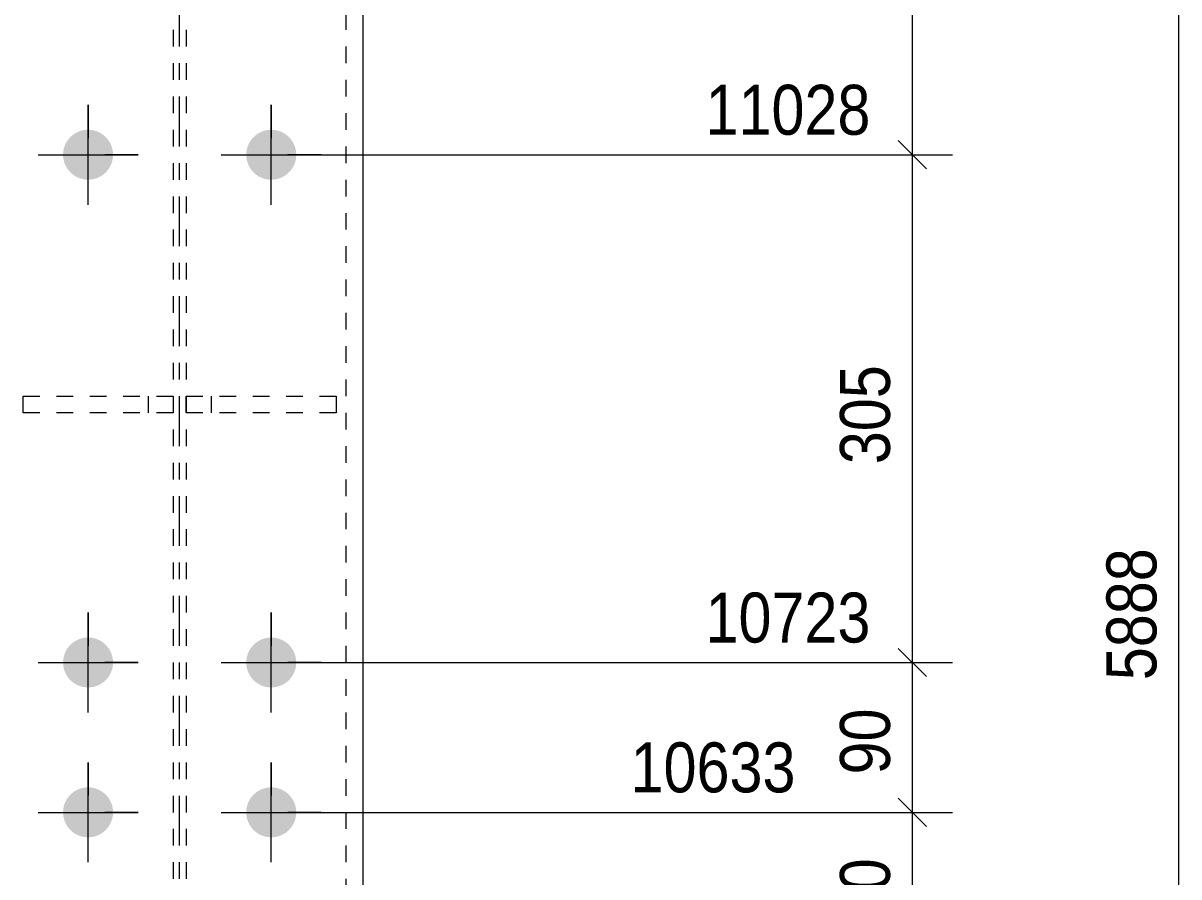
# Model space of a CAD drawing. Header units: millimetres. Extents: x 2 to 579, y 1 to 405.
# Drawn here: x 58.3 to 127.7, y 252.7 to 304 of the extents above; entities that cross this region are included whole.
import ezdxf

# ---------------------------------------------------------------- set-up
doc = ezdxf.new("R2010")
doc.units = ezdxf.units.MM
for name, pattern in [('XKITLINE00', [0]), ('XKITLINE01', [4, 1, -1, 1, -1]), ('XKITLINE03', [6, 3, -1, 1, -1])]:
    doc.linetypes.add(name, pattern=pattern)
for name, color, linetype, lineweight in [('Bolt', 3, 'Continuous', 0), ('Dimensions', 7, 'Continuous', 0), ('Part', 2, 'Continuous', 0)]:
    doc.layers.add(name, color=color, linetype=linetype, lineweight=lineweight)
doc.styles.add('ARIAL', font='ARIAL.TTF')

# ---------------------------------------------------------------- blocks, each defined once
blk = doc.blocks.new('*A28')
at = {"layer": 'Bolt', "color": 3, "linetype": 'XKITLINE00', "lineweight": 0}
for p, q in [((62.174, 299.083), (62.174, 297.085)), ((73.174, 299.083), (73.174, 297.085)), ((59.174, 296.083), (61.172, 296.083)), ((65.174, 296.083), (63.176, 296.083)), ((70.174, 296.083), (72.172, 296.083)), ((76.174, 296.083), (74.176, 296.083)), ((62.174, 293.083), (62.174, 295.081)), ((73.174, 293.083), (73.174, 295.081)), ((62.174, 268.583), (62.174, 266.585)), ((73.174, 268.583), (73.174, 266.585)), ((59.174, 265.583), (61.172, 265.583)), ((65.174, 265.583), (63.176, 265.583)), ((70.174, 265.583), (72.172, 265.583)), ((76.174, 265.583), (74.176, 265.583)), ((62.174, 262.583), (62.174, 264.581)), ((73.174, 262.583), (73.174, 264.581)), ((62.174, 259.583), (62.174, 257.585)), ((73.174, 259.583), (73.174, 257.585)), ((59.174, 256.583), (61.172, 256.583)), ((65.174, 256.583), (63.176, 256.583)), ((70.174, 256.583), (72.172, 256.583)), ((76.174, 256.583), (74.176, 256.583)), ((62.174, 253.583), (62.174, 255.581)), ((73.174, 253.583), (73.174, 255.581))]:
    blk.add_line(p, q, dxfattribs=at)
blk = doc.blocks.new('*A29')
at = {"layer": 'Bolt'}
for points in [[(60.674, 296.12), (60.676, 296.157), (60.678, 296.194), (60.681, 296.23), (60.685, 296.267), (60.69, 296.303), (60.696, 296.34), (60.703, 296.376), (60.71, 296.412), (60.719, 296.448), (60.728, 296.483), (60.738, 296.519), (60.75, 296.554), (60.762, 296.589), (60.774, 296.623), (60.788, 296.657), (60.803, 296.691), (60.818, 296.725), (60.834, 296.758), (60.851, 296.79), (60.869, 296.823), (60.887, 296.854), (60.907, 296.886), (60.927, 296.917), (60.948, 296.947), (60.969, 296.977), (60.991, 297.006), (61.014, 297.035), (61.038, 297.063), (61.062, 297.091), (61.088, 297.117), (61.113, 297.144), (61.14, 297.17), (61.167, 297.195), (61.194, 297.219), (61.222, 297.243), (61.251, 297.266), (61.28, 297.288), (61.31, 297.31), (61.341, 297.33), (61.371, 297.35), (61.403, 297.37), (61.435, 297.388), (61.467, 297.406), (61.499, 297.423), (61.533, 297.439), (61.566, 297.454), (61.6, 297.469), (61.634, 297.483), (61.669, 297.495), (61.703, 297.507), (61.738, 297.519), (61.774, 297.529), (61.809, 297.538), (61.845, 297.547), (61.881, 297.554), (61.917, 297.561), (61.954, 297.567), (61.99, 297.572), (62.027, 297.576), (62.064, 297.579), (62.1, 297.581), (62.137, 297.583), (62.174, 297.583), (62.211, 297.583), (62.247, 297.581), (62.284, 297.579), (62.321, 297.576), (62.357, 297.572), (62.394, 297.567), (62.43, 297.561), (62.467, 297.554), (62.503, 297.547), (62.538, 297.538), (62.574, 297.529), (62.609, 297.519), (62.644, 297.507), (62.679, 297.495), (62.714, 297.483), (62.748, 297.469), (62.782, 297.454), (62.815, 297.439), (62.848, 297.423), (62.881, 297.406), (62.913, 297.388), (62.945, 297.37), (62.976, 297.35), (63.007, 297.33), (63.038, 297.31), (63.067, 297.288), (63.097, 297.266), (63.125, 297.243), (63.154, 297.219), (63.181, 297.195), (63.208, 297.17), (63.235, 297.144), (63.26, 297.117), (63.285, 297.091), (63.31, 297.063), (63.333, 297.035), (63.356, 297.006), (63.379, 296.977), (63.4, 296.947), (63.421, 296.917), (63.441, 296.886), (63.46, 296.854), (63.479, 296.823), (63.497, 296.79), (63.514, 296.758), (63.53, 296.725), (63.545, 296.691), (63.56, 296.657), (63.573, 296.623), (63.586, 296.589), (63.598, 296.554), (63.609, 296.519), (63.62, 296.483), (63.629, 296.448), (63.637, 296.412), (63.645, 296.376), (63.652, 296.34), (63.658, 296.303), (63.663, 296.267), (63.667, 296.23), (63.67, 296.194), (63.672, 296.157), (63.673, 296.12), (63.674, 296.083), (63.673, 296.046), (63.672, 296.01), (63.67, 295.973), (63.667, 295.936), (63.663, 295.9), (63.658, 295.863), (63.652, 295.827), (63.645, 295.791), (63.637, 295.755), (63.629, 295.719), (63.62, 295.683), (63.609, 295.648), (63.598, 295.613), (63.586, 295.578), (63.573, 295.543), (63.56, 295.509), (63.545, 295.475), (63.53, 295.442), (63.514, 295.409), (63.497, 295.376), (63.479, 295.344), (63.46, 295.312), (63.441, 295.281), (63.421, 295.25), (63.4, 295.219), (63.379, 295.19), (63.356, 295.16), (63.333, 295.132), (63.31, 295.103), (63.285, 295.076), (63.26, 295.049), (63.235, 295.023), (63.208, 294.997), (63.181, 294.972), (63.154, 294.947), (63.125, 294.924), (63.097, 294.901), (63.067, 294.878), (63.038, 294.857), (63.007, 294.836), (62.976, 294.816), (62.945, 294.797), (62.913, 294.778), (62.881, 294.76), (62.848, 294.743), (62.815, 294.727), (62.782, 294.712), (62.748, 294.697), (62.714, 294.684), (62.679, 294.671), (62.644, 294.659), (62.609, 294.648), (62.574, 294.638), (62.538, 294.628), (62.503, 294.62), (62.467, 294.612), (62.43, 294.605), (62.394, 294.599), (62.357, 294.594), (62.321, 294.59), (62.284, 294.587), (62.247, 294.585), (62.211, 294.584), (62.174, 294.583), (62.137, 294.584), (62.1, 294.585), (62.064, 294.587), (62.027, 294.59), (61.99, 294.594), (61.954, 294.599), (61.917, 294.605), (61.881, 294.612), (61.845, 294.62), (61.809, 294.628), (61.774, 294.638), (61.738, 294.648), (61.703, 294.659), (61.669, 294.671), (61.634, 294.684), (61.6, 294.697), (61.566, 294.712), (61.533, 294.727), (61.499, 294.743), (61.467, 294.76), (61.435, 294.778), (61.403, 294.797), (61.371, 294.816), (61.341, 294.836), (61.31, 294.857), (61.28, 294.878), (61.251, 294.901), (61.222, 294.924), (61.194, 294.947), (61.167, 294.972), (61.14, 294.997), (61.113, 295.023), (61.088, 295.049), (61.062, 295.076), (61.038, 295.103), (61.014, 295.132), (60.991, 295.16), (60.969, 295.19), (60.948, 295.219), (60.927, 295.25), (60.907, 295.281), (60.887, 295.312), (60.869, 295.344), (60.851, 295.376), (60.834, 295.409), (60.818, 295.442), (60.803, 295.475), (60.788, 295.509), (60.774, 295.543), (60.762, 295.578), (60.75, 295.613), (60.738, 295.648), (60.728, 295.683), (60.719, 295.719), (60.71, 295.755), (60.703, 295.791), (60.696, 295.827), (60.69, 295.863), (60.685, 295.9), (60.681, 295.936), (60.678, 295.973), (60.676, 296.01), (60.674, 296.046), (60.674, 296.083)], [(71.674, 296.12), (71.676, 296.157), (71.678, 296.194), (71.681, 296.23), (71.685, 296.267), (71.69, 296.303), (71.696, 296.34), (71.703, 296.376), (71.71, 296.412), (71.719, 296.448), (71.728, 296.483), (71.738, 296.519), (71.75, 296.554), (71.762, 296.589), (71.774, 296.623), (71.788, 296.657), (71.803, 296.691), (71.818, 296.725), (71.834, 296.758), (71.851, 296.79), (71.869, 296.823), (71.887, 296.854), (71.907, 296.886), (71.927, 296.917), (71.948, 296.947), (71.969, 296.977), (71.991, 297.006), (72.014, 297.035), (72.038, 297.063), (72.062, 297.091), (72.088, 297.117), (72.113, 297.144), (72.14, 297.17), (72.167, 297.195), (72.194, 297.219), (72.222, 297.243), (72.251, 297.266), (72.28, 297.288), (72.31, 297.31), (72.341, 297.33), (72.371, 297.35), (72.403, 297.37), (72.435, 297.388), (72.467, 297.406), (72.499, 297.423), (72.533, 297.439), (72.566, 297.454), (72.6, 297.469), (72.634, 297.483), (72.669, 297.495), (72.703, 297.507), (72.738, 297.519), (72.774, 297.529), (72.809, 297.538), (72.845, 297.547), (72.881, 297.554), (72.917, 297.561), (72.954, 297.567), (72.99, 297.572), (73.027, 297.576), (73.064, 297.579), (73.1, 297.581), (73.137, 297.583), (73.174, 297.583), (73.211, 297.583), (73.247, 297.581), (73.284, 297.579), (73.321, 297.576), (73.357, 297.572), (73.394, 297.567), (73.43, 297.561), (73.467, 297.554), (73.503, 297.547), (73.538, 297.538), (73.574, 297.529), (73.609, 297.519), (73.644, 297.507), (73.679, 297.495), (73.714, 297.483), (73.748, 297.469), (73.782, 297.454), (73.815, 297.439), (73.848, 297.423), (73.881, 297.406), (73.913, 297.388), (73.945, 297.37), (73.976, 297.35), (74.007, 297.33), (74.038, 297.31), (74.067, 297.288), (74.097, 297.266), (74.125, 297.243), (74.154, 297.219), (74.181, 297.195), (74.208, 297.17), (74.235, 297.144), (74.26, 297.117), (74.285, 297.091), (74.31, 297.063), (74.333, 297.035), (74.356, 297.006), (74.379, 296.977), (74.4, 296.947), (74.421, 296.917), (74.441, 296.886), (74.46, 296.854), (74.479, 296.823), (74.497, 296.79), (74.514, 296.758), (74.53, 296.725), (74.545, 296.691), (74.56, 296.657), (74.573, 296.623), (74.586, 296.589), (74.598, 296.554), (74.609, 296.519), (74.62, 296.483), (74.629, 296.448), (74.637, 296.412), (74.645, 296.376), (74.652, 296.34), (74.658, 296.303), (74.663, 296.267), (74.667, 296.23), (74.67, 296.194), (74.672, 296.157), (74.673, 296.12), (74.674, 296.083), (74.673, 296.046), (74.672, 296.01), (74.67, 295.973), (74.667, 295.936), (74.663, 295.9), (74.658, 295.863), (74.652, 295.827), (74.645, 295.791), (74.637, 295.755), (74.629, 295.719), (74.62, 295.683), (74.609, 295.648), (74.598, 295.613), (74.586, 295.578), (74.573, 295.543), (74.56, 295.509), (74.545, 295.475), (74.53, 295.442), (74.514, 295.409), (74.497, 295.376), (74.479, 295.344), (74.46, 295.312), (74.441, 295.281), (74.421, 295.25), (74.4, 295.219), (74.379, 295.19), (74.356, 295.16), (74.333, 295.132), (74.31, 295.103), (74.285, 295.076), (74.26, 295.049), (74.235, 295.023), (74.208, 294.997), (74.181, 294.972), (74.154, 294.947), (74.125, 294.924), (74.097, 294.901), (74.067, 294.878), (74.038, 294.857), (74.007, 294.836), (73.976, 294.816), (73.945, 294.797), (73.913, 294.778), (73.881, 294.76), (73.848, 294.743), (73.815, 294.727), (73.782, 294.712), (73.748, 294.697), (73.714, 294.684), (73.679, 294.671), (73.644, 294.659), (73.609, 294.648), (73.574, 294.638), (73.538, 294.628), (73.503, 294.62), (73.467, 294.612), (73.43, 294.605), (73.394, 294.599), (73.357, 294.594), (73.321, 294.59), (73.284, 294.587), (73.247, 294.585), (73.211, 294.584), (73.174, 294.583), (73.137, 294.584), (73.1, 294.585), (73.064, 294.587), (73.027, 294.59), (72.99, 294.594), (72.954, 294.599), (72.917, 294.605), (72.881, 294.612), (72.845, 294.62), (72.809, 294.628), (72.774, 294.638), (72.738, 294.648), (72.703, 294.659), (72.669, 294.671), (72.634, 294.684), (72.6, 294.697), (72.566, 294.712), (72.533, 294.727), (72.499, 294.743), (72.467, 294.76), (72.435, 294.778), (72.403, 294.797), (72.371, 294.816), (72.341, 294.836), (72.31, 294.857), (72.28, 294.878), (72.251, 294.901), (72.222, 294.924), (72.194, 294.947), (72.167, 294.972), (72.14, 294.997), (72.113, 295.023), (72.088, 295.049), (72.062, 295.076), (72.038, 295.103), (72.014, 295.132), (71.991, 295.16), (71.969, 295.19), (71.948, 295.219), (71.927, 295.25), (71.907, 295.281), (71.887, 295.312), (71.869, 295.344), (71.851, 295.376), (71.834, 295.409), (71.818, 295.442), (71.803, 295.475), (71.788, 295.509), (71.774, 295.543), (71.762, 295.578), (71.75, 295.613), (71.738, 295.648), (71.728, 295.683), (71.719, 295.719), (71.71, 295.755), (71.703, 295.791), (71.696, 295.827), (71.69, 295.863), (71.685, 295.9), (71.681, 295.936), (71.678, 295.973), (71.676, 296.01), (71.674, 296.046), (71.674, 296.083)], [(60.674, 265.62), (60.676, 265.657), (60.678, 265.694), (60.681, 265.73), (60.685, 265.767), (60.69, 265.803), (60.696, 265.84), (60.703, 265.876), (60.71, 265.912), (60.719, 265.948), (60.728, 265.983), (60.738, 266.019), (60.75, 266.054), (60.762, 266.089), (60.774, 266.123), (60.788, 266.157), (60.803, 266.191), (60.818, 266.225), (60.834, 266.258), (60.851, 266.29), (60.869, 266.323), (60.887, 266.354), (60.907, 266.386), (60.927, 266.417), (60.948, 266.447), (60.969, 266.477), (60.991, 266.506), (61.014, 266.535), (61.038, 266.563), (61.062, 266.591), (61.088, 266.617), (61.113, 266.644), (61.14, 266.67), (61.167, 266.695), (61.194, 266.719), (61.222, 266.743), (61.251, 266.766), (61.28, 266.788), (61.31, 266.81), (61.341, 266.83), (61.371, 266.85), (61.403, 266.87), (61.435, 266.888), (61.467, 266.906), (61.499, 266.923), (61.533, 266.939), (61.566, 266.954), (61.6, 266.969), (61.634, 266.983), (61.669, 266.995), (61.703, 267.007), (61.738, 267.019), (61.774, 267.029), (61.809, 267.038), (61.845, 267.047), (61.881, 267.054), (61.917, 267.061), (61.954, 267.067), (61.99, 267.072), (62.027, 267.076), (62.064, 267.079), (62.1, 267.081), (62.137, 267.083), (62.174, 267.083), (62.211, 267.083), (62.247, 267.081), (62.284, 267.079), (62.321, 267.076), (62.357, 267.072), (62.394, 267.067), (62.43, 267.061), (62.467, 267.054), (62.503, 267.047), (62.538, 267.038), (62.574, 267.029), (62.609, 267.019), (62.644, 267.007), (62.679, 266.995), (62.714, 266.983), (62.748, 266.969), (62.782, 266.954), (62.815, 266.939), (62.848, 266.923), (62.881, 266.906), (62.913, 266.888), (62.945, 266.87), (62.976, 266.85), (63.007, 266.83), (63.038, 266.81), (63.067, 266.788), (63.097, 266.766), (63.125, 266.743), (63.154, 266.719), (63.181, 266.695), (63.208, 266.67), (63.235, 266.644), (63.26, 266.617), (63.285, 266.591), (63.31, 266.563), (63.333, 266.535), (63.356, 266.506), (63.379, 266.477), (63.4, 266.447), (63.421, 266.417), (63.441, 266.386), (63.46, 266.354), (63.479, 266.323), (63.497, 266.29), (63.514, 266.258), (63.53, 266.225), (63.545, 266.191), (63.56, 266.157), (63.573, 266.123), (63.586, 266.089), (63.598, 266.054), (63.609, 266.019), (63.62, 265.983), (63.629, 265.948), (63.637, 265.912), (63.645, 265.876), (63.652, 265.84), (63.658, 265.803), (63.663, 265.767), (63.667, 265.73), (63.67, 265.694), (63.672, 265.657), (63.673, 265.62), (63.674, 265.583), (63.673, 265.546), (63.672, 265.51), (63.67, 265.473), (63.667, 265.436), (63.663, 265.4), (63.658, 265.363), (63.652, 265.327), (63.645, 265.291), (63.637, 265.255), (63.629, 265.219), (63.62, 265.183), (63.609, 265.148), (63.598, 265.113), (63.586, 265.078), (63.573, 265.043), (63.56, 265.009), (63.545, 264.975), (63.53, 264.942), (63.514, 264.909), (63.497, 264.876), (63.479, 264.844), (63.46, 264.812), (63.441, 264.781), (63.421, 264.75), (63.4, 264.719), (63.379, 264.69), (63.356, 264.66), (63.333, 264.632), (63.31, 264.603), (63.285, 264.576), (63.26, 264.549), (63.235, 264.523), (63.208, 264.497), (63.181, 264.472), (63.154, 264.447), (63.125, 264.424), (63.097, 264.401), (63.067, 264.378), (63.038, 264.357), (63.007, 264.336), (62.976, 264.316), (62.945, 264.297), (62.913, 264.278), (62.881, 264.26), (62.848, 264.243), (62.815, 264.227), (62.782, 264.212), (62.748, 264.197), (62.714, 264.184), (62.679, 264.171), (62.644, 264.159), (62.609, 264.148), (62.574, 264.138), (62.538, 264.128), (62.503, 264.12), (62.467, 264.112), (62.43, 264.105), (62.394, 264.099), (62.357, 264.094), (62.321, 264.09), (62.284, 264.087), (62.247, 264.085), (62.211, 264.084), (62.174, 264.083), (62.137, 264.084), (62.1, 264.085), (62.064, 264.087), (62.027, 264.09), (61.99, 264.094), (61.954, 264.099), (61.917, 264.105), (61.881, 264.112), (61.845, 264.12), (61.809, 264.128), (61.774, 264.138), (61.738, 264.148), (61.703, 264.159), (61.669, 264.171), (61.634, 264.184), (61.6, 264.197), (61.566, 264.212), (61.533, 264.227), (61.499, 264.243), (61.467, 264.26), (61.435, 264.278), (61.403, 264.297), (61.371, 264.316), (61.341, 264.336), (61.31, 264.357), (61.28, 264.378), (61.251, 264.401), (61.222, 264.424), (61.194, 264.447), (61.167, 264.472), (61.14, 264.497), (61.113, 264.523), (61.088, 264.549), (61.062, 264.576), (61.038, 264.603), (61.014, 264.632), (60.991, 264.66), (60.969, 264.69), (60.948, 264.719), (60.927, 264.75), (60.907, 264.781), (60.887, 264.812), (60.869, 264.844), (60.851, 264.876), (60.834, 264.909), (60.818, 264.942), (60.803, 264.975), (60.788, 265.009), (60.774, 265.043), (60.762, 265.078), (60.75, 265.113), (60.738, 265.148), (60.728, 265.183), (60.719, 265.219), (60.71, 265.255), (60.703, 265.291), (60.696, 265.327), (60.69, 265.363), (60.685, 265.4), (60.681, 265.436), (60.678, 265.473), (60.676, 265.51), (60.674, 265.546), (60.674, 265.583)], [(71.674, 265.62), (71.676, 265.657), (71.678, 265.694), (71.681, 265.73), (71.685, 265.767), (71.69, 265.803), (71.696, 265.84), (71.703, 265.876), (71.71, 265.912), (71.719, 265.948), (71.728, 265.983), (71.738, 266.019), (71.75, 266.054), (71.762, 266.089), (71.774, 266.123), (71.788, 266.157), (71.803, 266.191), (71.818, 266.225), (71.834, 266.258), (71.851, 266.29), (71.869, 266.323), (71.887, 266.354), (71.907, 266.386), (71.927, 266.417), (71.948, 266.447), (71.969, 266.477), (71.991, 266.506), (72.014, 266.535), (72.038, 266.563), (72.062, 266.591), (72.088, 266.617), (72.113, 266.644), (72.14, 266.67), (72.167, 266.695), (72.194, 266.719), (72.222, 266.743), (72.251, 266.766), (72.28, 266.788), (72.31, 266.81), (72.341, 266.83), (72.371, 266.85), (72.403, 266.87), (72.435, 266.888), (72.467, 266.906), (72.499, 266.923), (72.533, 266.939), (72.566, 266.954), (72.6, 266.969), (72.634, 266.983), (72.669, 266.995), (72.703, 267.007), (72.738, 267.019), (72.774, 267.029), (72.809, 267.038), (72.845, 267.047), (72.881, 267.054), (72.917, 267.061), (72.954, 267.067), (72.99, 267.072), (73.027, 267.076), (73.064, 267.079), (73.1, 267.081), (73.137, 267.083), (73.174, 267.083), (73.211, 267.083), (73.247, 267.081), (73.284, 267.079), (73.321, 267.076), (73.357, 267.072), (73.394, 267.067), (73.43, 267.061), (73.467, 267.054), (73.503, 267.047), (73.538, 267.038), (73.574, 267.029), (73.609, 267.019), (73.644, 267.007), (73.679, 266.995), (73.714, 266.983), (73.748, 266.969), (73.782, 266.954), (73.815, 266.939), (73.848, 266.923), (73.881, 266.906), (73.913, 266.888), (73.945, 266.87), (73.976, 266.85), (74.007, 266.83), (74.038, 266.81), (74.067, 266.788), (74.097, 266.766), (74.125, 266.743), (74.154, 266.719), (74.181, 266.695), (74.208, 266.67), (74.235, 266.644), (74.26, 266.617), (74.285, 266.591), (74.31, 266.563), (74.333, 266.535), (74.356, 266.506), (74.379, 266.477), (74.4, 266.447), (74.421, 266.417), (74.441, 266.386), (74.46, 266.354), (74.479, 266.323), (74.497, 266.29), (74.514, 266.258), (74.53, 266.225), (74.545, 266.191), (74.56, 266.157), (74.573, 266.123), (74.586, 266.089), (74.598, 266.054), (74.609, 266.019), (74.62, 265.983), (74.629, 265.948), (74.637, 265.912), (74.645, 265.876), (74.652, 265.84), (74.658, 265.803), (74.663, 265.767), (74.667, 265.73), (74.67, 265.694), (74.672, 265.657), (74.673, 265.62), (74.674, 265.583), (74.673, 265.546), (74.672, 265.51), (74.67, 265.473), (74.667, 265.436), (74.663, 265.4), (74.658, 265.363), (74.652, 265.327), (74.645, 265.291), (74.637, 265.255), (74.629, 265.219), (74.62, 265.183), (74.609, 265.148), (74.598, 265.113), (74.586, 265.078), (74.573, 265.043), (74.56, 265.009), (74.545, 264.975), (74.53, 264.942), (74.514, 264.909), (74.497, 264.876), (74.479, 264.844), (74.46, 264.812), (74.441, 264.781), (74.421, 264.75), (74.4, 264.719), (74.379, 264.69), (74.356, 264.66), (74.333, 264.632), (74.31, 264.603), (74.285, 264.576), (74.26, 264.549), (74.235, 264.523), (74.208, 264.497), (74.181, 264.472), (74.154, 264.447), (74.125, 264.424), (74.097, 264.401), (74.067, 264.378), (74.038, 264.357), (74.007, 264.336), (73.976, 264.316), (73.945, 264.297), (73.913, 264.278), (73.881, 264.26), (73.848, 264.243), (73.815, 264.227), (73.782, 264.212), (73.748, 264.197), (73.714, 264.184), (73.679, 264.171), (73.644, 264.159), (73.609, 264.148), (73.574, 264.138), (73.538, 264.128), (73.503, 264.12), (73.467, 264.112), (73.43, 264.105), (73.394, 264.099), (73.357, 264.094), (73.321, 264.09), (73.284, 264.087), (73.247, 264.085), (73.211, 264.084), (73.174, 264.083), (73.137, 264.084), (73.1, 264.085), (73.064, 264.087), (73.027, 264.09), (72.99, 264.094), (72.954, 264.099), (72.917, 264.105), (72.881, 264.112), (72.845, 264.12), (72.809, 264.128), (72.774, 264.138), (72.738, 264.148), (72.703, 264.159), (72.669, 264.171), (72.634, 264.184), (72.6, 264.197), (72.566, 264.212), (72.533, 264.227), (72.499, 264.243), (72.467, 264.26), (72.435, 264.278), (72.403, 264.297), (72.371, 264.316), (72.341, 264.336), (72.31, 264.357), (72.28, 264.378), (72.251, 264.401), (72.222, 264.424), (72.194, 264.447), (72.167, 264.472), (72.14, 264.497), (72.113, 264.523), (72.088, 264.549), (72.062, 264.576), (72.038, 264.603), (72.014, 264.632), (71.991, 264.66), (71.969, 264.69), (71.948, 264.719), (71.927, 264.75), (71.907, 264.781), (71.887, 264.812), (71.869, 264.844), (71.851, 264.876), (71.834, 264.909), (71.818, 264.942), (71.803, 264.975), (71.788, 265.009), (71.774, 265.043), (71.762, 265.078), (71.75, 265.113), (71.738, 265.148), (71.728, 265.183), (71.719, 265.219), (71.71, 265.255), (71.703, 265.291), (71.696, 265.327), (71.69, 265.363), (71.685, 265.4), (71.681, 265.436), (71.678, 265.473), (71.676, 265.51), (71.674, 265.546), (71.674, 265.583)], [(60.674, 256.62), (60.676, 256.657), (60.678, 256.694), (60.681, 256.73), (60.685, 256.767), (60.69, 256.803), (60.696, 256.84), (60.703, 256.876), (60.71, 256.912), (60.719, 256.948), (60.728, 256.983), (60.738, 257.019), (60.75, 257.054), (60.762, 257.089), (60.774, 257.123), (60.788, 257.157), (60.803, 257.191), (60.818, 257.225), (60.834, 257.258), (60.851, 257.29), (60.869, 257.323), (60.887, 257.354), (60.907, 257.386), (60.927, 257.417), (60.948, 257.447), (60.969, 257.477), (60.991, 257.506), (61.014, 257.535), (61.038, 257.563), (61.062, 257.591), (61.088, 257.617), (61.113, 257.644), (61.14, 257.67), (61.167, 257.695), (61.194, 257.719), (61.222, 257.743), (61.251, 257.766), (61.28, 257.788), (61.31, 257.81), (61.341, 257.83), (61.371, 257.85), (61.403, 257.87), (61.435, 257.888), (61.467, 257.906), (61.499, 257.923), (61.533, 257.939), (61.566, 257.954), (61.6, 257.969), (61.634, 257.983), (61.669, 257.995), (61.703, 258.007), (61.738, 258.019), (61.774, 258.029), (61.809, 258.038), (61.845, 258.047), (61.881, 258.054), (61.917, 258.061), (61.954, 258.067), (61.99, 258.072), (62.027, 258.076), (62.064, 258.079), (62.1, 258.081), (62.137, 258.083), (62.174, 258.083), (62.211, 258.083), (62.247, 258.081), (62.284, 258.079), (62.321, 258.076), (62.357, 258.072), (62.394, 258.067), (62.43, 258.061), (62.467, 258.054), (62.503, 258.047), (62.538, 258.038), (62.574, 258.029), (62.609, 258.019), (62.644, 258.007), (62.679, 257.995), (62.714, 257.983), (62.748, 257.969), (62.782, 257.954), (62.815, 257.939), (62.848, 257.923), (62.881, 257.906), (62.913, 257.888), (62.945, 257.87), (62.976, 257.85), (63.007, 257.83), (63.038, 257.81), (63.067, 257.788), (63.097, 257.766), (63.125, 257.743), (63.154, 257.719), (63.181, 257.695), (63.208, 257.67), (63.235, 257.644), (63.26, 257.617), (63.285, 257.591), (63.31, 257.563), (63.333, 257.535), (63.356, 257.506), (63.379, 257.477), (63.4, 257.447), (63.421, 257.417), (63.441, 257.386), (63.46, 257.354), (63.479, 257.323), (63.497, 257.29), (63.514, 257.258), (63.53, 257.225), (63.545, 257.191), (63.56, 257.157), (63.573, 257.123), (63.586, 257.089), (63.598, 257.054), (63.609, 257.019), (63.62, 256.983), (63.629, 256.948), (63.637, 256.912), (63.645, 256.876), (63.652, 256.84), (63.658, 256.803), (63.663, 256.767), (63.667, 256.73), (63.67, 256.694), (63.672, 256.657), (63.673, 256.62), (63.674, 256.583), (63.673, 256.546), (63.672, 256.51), (63.67, 256.473), (63.667, 256.436), (63.663, 256.4), (63.658, 256.363), (63.652, 256.327), (63.645, 256.291), (63.637, 256.255), (63.629, 256.219), (63.62, 256.183), (63.609, 256.148), (63.598, 256.113), (63.586, 256.078), (63.573, 256.043), (63.56, 256.009), (63.545, 255.975), (63.53, 255.942), (63.514, 255.909), (63.497, 255.876), (63.479, 255.844), (63.46, 255.812), (63.441, 255.781), (63.421, 255.75), (63.4, 255.719), (63.379, 255.69), (63.356, 255.66), (63.333, 255.632), (63.31, 255.603), (63.285, 255.576), (63.26, 255.549), (63.235, 255.523), (63.208, 255.497), (63.181, 255.472), (63.154, 255.447), (63.125, 255.424), (63.097, 255.401), (63.067, 255.378), (63.038, 255.357), (63.007, 255.336), (62.976, 255.316), (62.945, 255.297), (62.913, 255.278), (62.881, 255.26), (62.848, 255.243), (62.815, 255.227), (62.782, 255.212), (62.748, 255.197), (62.714, 255.184), (62.679, 255.171), (62.644, 255.159), (62.609, 255.148), (62.574, 255.138), (62.538, 255.128), (62.503, 255.12), (62.467, 255.112), (62.43, 255.105), (62.394, 255.099), (62.357, 255.094), (62.321, 255.09), (62.284, 255.087), (62.247, 255.085), (62.211, 255.084), (62.174, 255.083), (62.137, 255.084), (62.1, 255.085), (62.064, 255.087), (62.027, 255.09), (61.99, 255.094), (61.954, 255.099), (61.917, 255.105), (61.881, 255.112), (61.845, 255.12), (61.809, 255.128), (61.774, 255.138), (61.738, 255.148), (61.703, 255.159), (61.669, 255.171), (61.634, 255.184), (61.6, 255.197), (61.566, 255.212), (61.533, 255.227), (61.499, 255.243), (61.467, 255.26), (61.435, 255.278), (61.403, 255.297), (61.371, 255.316), (61.341, 255.336), (61.31, 255.357), (61.28, 255.378), (61.251, 255.401), (61.222, 255.424), (61.194, 255.447), (61.167, 255.472), (61.14, 255.497), (61.113, 255.523), (61.088, 255.549), (61.062, 255.576), (61.038, 255.603), (61.014, 255.632), (60.991, 255.66), (60.969, 255.69), (60.948, 255.719), (60.927, 255.75), (60.907, 255.781), (60.887, 255.812), (60.869, 255.844), (60.851, 255.876), (60.834, 255.909), (60.818, 255.942), (60.803, 255.975), (60.788, 256.009), (60.774, 256.043), (60.762, 256.078), (60.75, 256.113), (60.738, 256.148), (60.728, 256.183), (60.719, 256.219), (60.71, 256.255), (60.703, 256.291), (60.696, 256.327), (60.69, 256.363), (60.685, 256.4), (60.681, 256.436), (60.678, 256.473), (60.676, 256.51), (60.674, 256.546), (60.674, 256.583)], [(71.674, 256.62), (71.676, 256.657), (71.678, 256.694), (71.681, 256.73), (71.685, 256.767), (71.69, 256.803), (71.696, 256.84), (71.703, 256.876), (71.71, 256.912), (71.719, 256.948), (71.728, 256.983), (71.738, 257.019), (71.75, 257.054), (71.762, 257.089), (71.774, 257.123), (71.788, 257.157), (71.803, 257.191), (71.818, 257.225), (71.834, 257.258), (71.851, 257.29), (71.869, 257.323), (71.887, 257.354), (71.907, 257.386), (71.927, 257.417), (71.948, 257.447), (71.969, 257.477), (71.991, 257.506), (72.014, 257.535), (72.038, 257.563), (72.062, 257.591), (72.088, 257.617), (72.113, 257.644), (72.14, 257.67), (72.167, 257.695), (72.194, 257.719), (72.222, 257.743), (72.251, 257.766), (72.28, 257.788), (72.31, 257.81), (72.341, 257.83), (72.371, 257.85), (72.403, 257.87), (72.435, 257.888), (72.467, 257.906), (72.499, 257.923), (72.533, 257.939), (72.566, 257.954), (72.6, 257.969), (72.634, 257.983), (72.669, 257.995), (72.703, 258.007), (72.738, 258.019), (72.774, 258.029), (72.809, 258.038), (72.845, 258.047), (72.881, 258.054), (72.917, 258.061), (72.954, 258.067), (72.99, 258.072), (73.027, 258.076), (73.064, 258.079), (73.1, 258.081), (73.137, 258.083), (73.174, 258.083), (73.211, 258.083), (73.247, 258.081), (73.284, 258.079), (73.321, 258.076), (73.357, 258.072), (73.394, 258.067), (73.43, 258.061), (73.467, 258.054), (73.503, 258.047), (73.538, 258.038), (73.574, 258.029), (73.609, 258.019), (73.644, 258.007), (73.679, 257.995), (73.714, 257.983), (73.748, 257.969), (73.782, 257.954), (73.815, 257.939), (73.848, 257.923), (73.881, 257.906), (73.913, 257.888), (73.945, 257.87), (73.976, 257.85), (74.007, 257.83), (74.038, 257.81), (74.067, 257.788), (74.097, 257.766), (74.125, 257.743), (74.154, 257.719), (74.181, 257.695), (74.208, 257.67), (74.235, 257.644), (74.26, 257.617), (74.285, 257.591), (74.31, 257.563), (74.333, 257.535), (74.356, 257.506), (74.379, 257.477), (74.4, 257.447), (74.421, 257.417), (74.441, 257.386), (74.46, 257.354), (74.479, 257.323), (74.497, 257.29), (74.514, 257.258), (74.53, 257.225), (74.545, 257.191), (74.56, 257.157), (74.573, 257.123), (74.586, 257.089), (74.598, 257.054), (74.609, 257.019), (74.62, 256.983), (74.629, 256.948), (74.637, 256.912), (74.645, 256.876), (74.652, 256.84), (74.658, 256.803), (74.663, 256.767), (74.667, 256.73), (74.67, 256.694), (74.672, 256.657), (74.673, 256.62), (74.674, 256.583), (74.673, 256.546), (74.672, 256.51), (74.67, 256.473), (74.667, 256.436), (74.663, 256.4), (74.658, 256.363), (74.652, 256.327), (74.645, 256.291), (74.637, 256.255), (74.629, 256.219), (74.62, 256.183), (74.609, 256.148), (74.598, 256.113), (74.586, 256.078), (74.573, 256.043), (74.56, 256.009), (74.545, 255.975), (74.53, 255.942), (74.514, 255.909), (74.497, 255.876), (74.479, 255.844), (74.46, 255.812), (74.441, 255.781), (74.421, 255.75), (74.4, 255.719), (74.379, 255.69), (74.356, 255.66), (74.333, 255.632), (74.31, 255.603), (74.285, 255.576), (74.26, 255.549), (74.235, 255.523), (74.208, 255.497), (74.181, 255.472), (74.154, 255.447), (74.125, 255.424), (74.097, 255.401), (74.067, 255.378), (74.038, 255.357), (74.007, 255.336), (73.976, 255.316), (73.945, 255.297), (73.913, 255.278), (73.881, 255.26), (73.848, 255.243), (73.815, 255.227), (73.782, 255.212), (73.748, 255.197), (73.714, 255.184), (73.679, 255.171), (73.644, 255.159), (73.609, 255.148), (73.574, 255.138), (73.538, 255.128), (73.503, 255.12), (73.467, 255.112), (73.43, 255.105), (73.394, 255.099), (73.357, 255.094), (73.321, 255.09), (73.284, 255.087), (73.247, 255.085), (73.211, 255.084), (73.174, 255.083), (73.137, 255.084), (73.1, 255.085), (73.064, 255.087), (73.027, 255.09), (72.99, 255.094), (72.954, 255.099), (72.917, 255.105), (72.881, 255.112), (72.845, 255.12), (72.809, 255.128), (72.774, 255.138), (72.738, 255.148), (72.703, 255.159), (72.669, 255.171), (72.634, 255.184), (72.6, 255.197), (72.566, 255.212), (72.533, 255.227), (72.499, 255.243), (72.467, 255.26), (72.435, 255.278), (72.403, 255.297), (72.371, 255.316), (72.341, 255.336), (72.31, 255.357), (72.28, 255.378), (72.251, 255.401), (72.222, 255.424), (72.194, 255.447), (72.167, 255.472), (72.14, 255.497), (72.113, 255.523), (72.088, 255.549), (72.062, 255.576), (72.038, 255.603), (72.014, 255.632), (71.991, 255.66), (71.969, 255.69), (71.948, 255.719), (71.927, 255.75), (71.907, 255.781), (71.887, 255.812), (71.869, 255.844), (71.851, 255.876), (71.834, 255.909), (71.818, 255.942), (71.803, 255.975), (71.788, 256.009), (71.774, 256.043), (71.762, 256.078), (71.75, 256.113), (71.738, 256.148), (71.728, 256.183), (71.719, 256.219), (71.71, 256.255), (71.703, 256.291), (71.696, 256.327), (71.69, 256.363), (71.685, 256.4), (71.681, 256.436), (71.678, 256.473), (71.676, 256.51), (71.674, 256.546), (71.674, 256.583)]]:
    blk.add_hatch(color=3, dxfattribs=at).paths.add_polyline_path(points, flags=17)
at = {"layer": 'Bolt', "color": 3, "linetype": 'XKITLINE00', "lineweight": 0}
for p, q in [((62.174, 293.083), (62.174, 299.083)), ((73.174, 293.083), (73.174, 299.083)), ((59.174, 296.083), (65.174, 296.083)), ((70.174, 296.083), (76.174, 296.083)), ((62.174, 262.583), (62.174, 268.583)), ((73.174, 262.583), (73.174, 268.583)), ((59.174, 265.583), (65.174, 265.583)), ((70.174, 265.583), (76.174, 265.583)), ((62.174, 253.583), (62.174, 259.583)), ((73.174, 253.583), (73.174, 259.583)), ((59.174, 256.583), (65.174, 256.583)), ((70.174, 256.583), (76.174, 256.583))]:
    blk.add_line(p, q, dxfattribs=at)
blk = doc.blocks.new('*A33')
at = {"layer": 'Part', "color": 7, "linetype": 'XKITLINE03', "lineweight": 0}
blk.add_line((67.674, 212.583), (67.674, 373.583), dxfattribs=at)
at = {"layer": 'Part', "color": 7, "linetype": 'XKITLINE01', "lineweight": 0}
for p, q in [((67.274, 363.583), (67.274, 212.583)), ((68.074, 363.583), (68.074, 212.583)), ((77.674, 227.583), (77.674, 363.583))]:
    blk.add_line(p, q, dxfattribs=at)
blk = doc.blocks.new('*A37')
at = {"layer": 'Part', "color": 7, "linetype": 'XKITLINE01', "lineweight": 0}
for p, q in [((68.074, 281.583), (77.074, 281.583)), ((68.074, 280.583), (68.074, 281.583)), ((69.574, 281.583), (69.574, 280.583)), ((77.074, 281.583), (77.074, 280.583)), ((77.074, 280.583), (68.074, 280.583))]:
    blk.add_line(p, q, dxfattribs=at)
blk = doc.blocks.new('*A38')
at = {"layer": 'Part', "color": 7, "linetype": 'XKITLINE01', "lineweight": 0}
for p, q in [((58.274, 281.583), (67.274, 281.583)), ((58.274, 280.583), (58.274, 281.583)), ((65.774, 281.583), (65.774, 280.583)), ((67.274, 281.583), (67.274, 280.583)), ((67.274, 280.583), (58.274, 280.583))]:
    blk.add_line(p, q, dxfattribs=at)
blk = doc.blocks.new('*A42')
at = {"layer": 'Part', "color": 7, "linetype": 'XKITLINE01', "lineweight": 0}
blk.add_line((78.674, 363.583), (78.674, 227.583), dxfattribs=at)
blk = doc.blocks.new('*A43')
at = {"layer": 'Part', "color": 2, "linetype": 'XKITLINE00', "lineweight": 0}
blk.add_line((78.674, 363.583), (78.674, 227.583), dxfattribs=at)
blk = doc.blocks.new('*A110')
at = {"layer": 'Dimensions', "color": 7, "linetype": 'XKITLINE00', "lineweight": 0}
blk.add_line((127.674, 174.359), (127.674, 363.583), dxfattribs=at)
at = {"layer": 'Dimensions', "color": 3, "style": 'ARIAL', "width": 0.85}
blk.add_text('5888', height=3, rotation=90.00021, dxfattribs=at).set_placement((126.324, 264.521))
blk = doc.blocks.new('*A118')
at = {"layer": 'Dimensions', "color": 7, "linetype": 'XKITLINE00', "lineweight": 0}
for p, q in [((110.825, 257.432), (112.522, 255.735)), ((74.174, 256.583), (114.074, 256.583)), ((111.674, 247.583), (111.674, 256.583)), ((110.825, 248.432), (112.522, 246.735)), ((74.174, 247.583), (114.074, 247.583))]:
    blk.add_line(p, q, dxfattribs=at)
at = {"layer": 'Dimensions', "color": 3}
for p in [(111.674, 256.583), (111.674, 247.583)]:
    blk.add_point(p, dxfattribs=at)
at = {"layer": 'Dimensions', "color": 3, "style": 'ARIAL', "width": 0.85}
blk.add_text('10633', height=3, dxfattribs=at).set_placement((94.748, 257.783))
blk.add_text('90', height=3, rotation=90.00021, dxfattribs=at).set_placement((110.324, 249.858))
blk = doc.blocks.new('*A119')
at = {"layer": 'Dimensions', "color": 7, "linetype": 'XKITLINE00', "lineweight": 0}
for p, q in [((110.825, 266.432), (112.522, 264.735)), ((74.174, 265.583), (114.074, 265.583)), ((111.674, 256.583), (111.674, 265.583)), ((110.825, 257.432), (112.522, 255.735)), ((74.174, 256.583), (114.074, 256.583))]:
    blk.add_line(p, q, dxfattribs=at)
at = {"layer": 'Dimensions', "color": 3}
for p in [(111.674, 265.583), (111.674, 256.583)]:
    blk.add_point(p, dxfattribs=at)
at = {"layer": 'Dimensions', "color": 3, "style": 'ARIAL', "width": 0.85}
blk.add_text('10723', height=3, dxfattribs=at).set_placement((99.248, 266.783))
blk.add_text('90', height=3, rotation=90.00021, dxfattribs=at).set_placement((110.324, 258.858))
blk = doc.blocks.new('*A120')
at = {"layer": 'Dimensions', "color": 7, "linetype": 'XKITLINE00', "lineweight": 0}
for p, q in [((110.825, 296.932), (112.522, 295.235)), ((74.174, 296.083), (114.074, 296.083)), ((111.674, 265.583), (111.674, 296.083)), ((110.825, 266.432), (112.522, 264.735)), ((74.174, 265.583), (114.074, 265.583))]:
    blk.add_line(p, q, dxfattribs=at)
at = {"layer": 'Dimensions', "color": 3}
for p in [(111.674, 296.083), (111.674, 265.583)]:
    blk.add_point(p, dxfattribs=at)
at = {"layer": 'Dimensions', "color": 3, "style": 'ARIAL', "width": 0.85}
blk.add_text('11028', height=3, dxfattribs=at).set_placement((99.248, 297.283))
blk.add_text('305', height=3, rotation=90.00021, dxfattribs=at).set_placement((110.324, 277.496))
blk = doc.blocks.new('*A121')
at = {"layer": 'Dimensions', "color": 7, "linetype": 'XKITLINE00', "lineweight": 0}
for p, q in [((110.825, 327.432), (112.522, 325.735)), ((74.174, 326.583), (114.074, 326.583)), ((111.674, 296.083), (111.674, 326.583)), ((110.825, 296.932), (112.522, 295.235)), ((74.174, 296.083), (114.074, 296.083))]:
    blk.add_line(p, q, dxfattribs=at)
at = {"layer": 'Dimensions', "color": 3}
for p in [(111.674, 326.583), (111.674, 296.083)]:
    blk.add_point(p, dxfattribs=at)
at = {"layer": 'Dimensions', "color": 3, "style": 'ARIAL', "width": 0.85}
blk.add_text('11333', height=3, dxfattribs=at).set_placement((94.748, 327.783))
blk.add_text('305', height=3, rotation=90.00021, dxfattribs=at).set_placement((110.324, 307.996))

msp = doc.modelspace()

# ---------------------------------------------------------------- block references
at = {"lineweight": 0}
for name in ['*A110', '*A42', '*A43', '*A28', '*A29', '*A121', '*A120', '*A38', '*A37', '*A119', '*A118']:
    msp.add_blockref(name, (0, 0), dxfattribs=at)
at = {"layer": 'Part', "lineweight": 0}
msp.add_blockref('*A33', (0, 0), dxfattribs=at)

doc.saveas('drawing.dxf')
